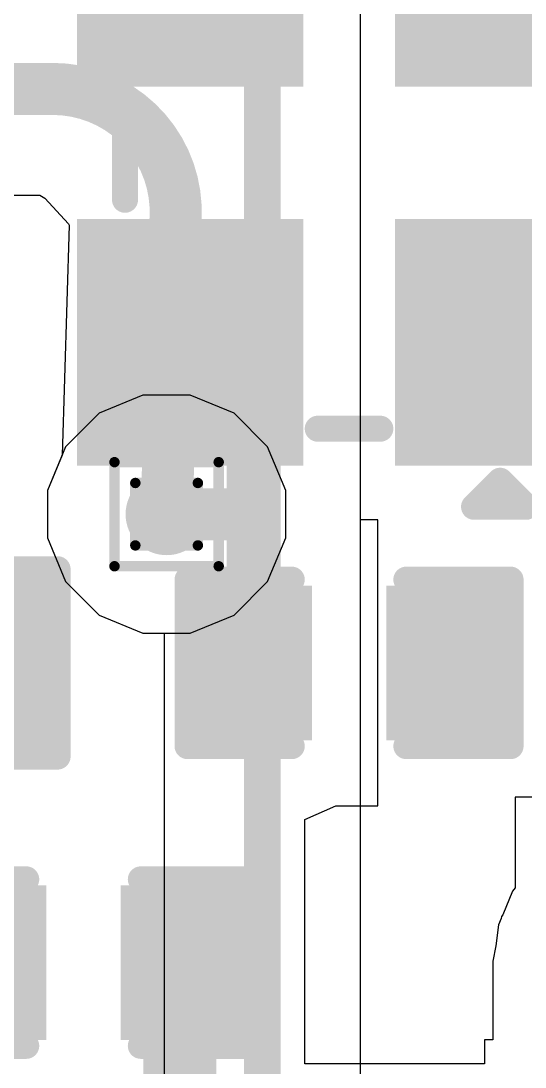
# Model space of a CAD drawing. Header units: inches. Extents: x -12 to 5357, y -8 to 5291.
# Drawn here: x 34.71 to 37.17, y 32.74 to 37.85 of the extents above; entities that cross this region are included whole.
import ezdxf

# ---------------------------------------------------------------- set-up
doc = ezdxf.new("R2010")
doc.units = ezdxf.units.IN
for name, color, linetype in [('Bottom Layer', 5, 'Continuous'), ('Drill Drawing', 1, 'Continuous'), ('Ground', 16, 'Continuous'), ('Power', 76, 'Continuous'), ('Top Layer', 1, 'Continuous'), ('Top Overlay', 2, 'Continuous'), ('Top Paste', 8, 'Continuous'), ('Top Solder', 216, 'Continuous'), ('Via Holes', 16, 'Continuous')]:
    doc.layers.add(name, color=color, linetype=linetype)

# ---------------------------------------------------------------- blocks, each defined once
blk = doc.blocks.new('SMD2520_4P_2')
at = {"layer": 'Top Layer'}
for points in [[(-1.425, 1.225), (-0.425, 1.225), (-0.425, 0.325), (-1.425, 0.325)], [(0.425, 1.225), (1.425, 1.225), (1.425, 0.325), (0.425, 0.325)], [(-1.425, -0.325), (-0.425, -0.325), (-0.425, -1.225), (-1.425, -1.225)], [(0.425, -0.325), (1.425, -0.325), (1.425, -1.225), (0.425, -1.225)]]:
    blk.add_hatch(color=1, dxfattribs=at).paths.add_polyline_path(points)
at = {"layer": 'Top Paste'}
for points in [[(-1.425, 1.225), (-0.425, 1.225), (-0.425, 0.325), (-1.425, 0.325)], [(0.425, 1.225), (1.425, 1.225), (1.425, 0.325), (0.425, 0.325)], [(-1.425, -0.325), (-0.425, -0.325), (-0.425, -1.225), (-1.425, -1.225)], [(0.425, -0.325), (1.425, -0.325), (1.425, -1.225), (0.425, -1.225)]]:
    blk.add_hatch(color=8, dxfattribs=at).paths.add_polyline_path(points)
at = {"layer": 'Top Solder'}
for points in [[(-1.5266, 1.3266), (-0.3234, 1.3266), (-0.3234, 0.2234), (-1.5266, 0.2234)], [(0.3234, 1.3266), (1.5266, 1.3266), (1.5266, 0.2234), (0.3234, 0.2234)], [(-1.5266, -0.2234), (-0.3234, -0.2234), (-0.3234, -1.3266), (-1.5266, -1.3266)], [(0.3234, -0.2234), (1.5266, -0.2234), (1.5266, -1.3266), (0.3234, -1.3266)]]:
    blk.add_hatch(color=216, dxfattribs=at).paths.add_polyline_path(points)
at = {"layer": 'Top Overlay'}
for points in [[(-0.2286, 1.0922, 0.127, 0.127, 0), (0.2032, 1.0922, 0.127, 0.127, 0)], [(-1.3462, 0.1524, 0.127, 0.127, 0), (-1.3462, -0.1524, 0.127, 0.127, 0)], [(1.3462, 0.1524, 0.127, 0.127, 0), (1.3462, -0.1524, 0.127, 0.127, 0)], [(-1.7272, -0.6096, 0.127, 0.127, 0), (-1.6002, -0.7366, 0.127, 0.127, 0)], [(-1.7272, -0.6096, 0.127, 0.127, 0), (-1.7272, -0.8636, 0.127, 0.127, 0)], [(-1.6002, -0.7366, 0.127, 0.127, 0), (-1.7272, -0.8636, 0.127, 0.127, 0)], [(-0.2286, -1.0922, 0.127, 0.127, 0), (0.2032, -1.0922, 0.127, 0.127, 0)]]:
    blk.add_lwpolyline(points, format="xyseb", dxfattribs=at)
for points in [[(-0.2604, 1.0922, 0.0635, 0.0635, 1), (-0.1968, 1.0922, 0.0635, 0.0635, 1)], [(0.1714, 1.0922, 0.0635, 0.0635, 1), (0.2349, 1.0922, 0.0635, 0.0635, 1)], [(-1.378, 0.1524, 0.0635, 0.0635, 1), (-1.3144, 0.1524, 0.0635, 0.0635, 1)], [(1.3144, 0.1524, 0.0635, 0.0635, 1), (1.378, 0.1524, 0.0635, 0.0635, 1)], [(-1.378, -0.1524, 0.0635, 0.0635, 1), (-1.3144, -0.1524, 0.0635, 0.0635, 1)], [(1.3144, -0.1524, 0.0635, 0.0635, 1), (1.378, -0.1524, 0.0635, 0.0635, 1)], [(-1.759, -0.6096, 0.0635, 0.0635, 1), (-1.6954, -0.6096, 0.0635, 0.0635, 1)], [(-1.759, -0.6096, 0.0635, 0.0635, 1), (-1.6954, -0.6096, 0.0635, 0.0635, 1)], [(-1.632, -0.7366, 0.0635, 0.0635, 1), (-1.5684, -0.7366, 0.0635, 0.0635, 1)], [(-1.632, -0.7366, 0.0635, 0.0635, 1), (-1.5684, -0.7366, 0.0635, 0.0635, 1)], [(-1.759, -0.8636, 0.0635, 0.0635, 1), (-1.6954, -0.8636, 0.0635, 0.0635, 1)], [(-1.759, -0.8636, 0.0635, 0.0635, 1), (-1.6954, -0.8636, 0.0635, 0.0635, 1)], [(-0.2604, -1.0922, 0.0635, 0.0635, 1), (-0.1968, -1.0922, 0.0635, 0.0635, 1)], [(0.1714, -1.0922, 0.0635, 0.0635, 1), (0.2349, -1.0922, 0.0635, 0.0635, 1)]]:
    blk.add_lwpolyline(points, format="xyseb", close=True, dxfattribs=at)
blk = doc.blocks.new('IND_0402_66')
at = {"layer": 'Top Layer'}
for points in [[(-0.55, 0.3), (-0.15, 0.3), (-0.15, -0.3), (-0.55, -0.3)], [(0.15, 0.3), (0.55, 0.3), (0.55, -0.3), (0.15, -0.3)]]:
    blk.add_hatch(color=1, dxfattribs=at).paths.add_polyline_path(points)
at = {"layer": 'Top Paste'}
for points in [[(-0.55, 0.3), (-0.15, 0.3), (-0.15, -0.3), (-0.55, -0.3)], [(0.15, 0.3), (0.55, 0.3), (0.55, -0.3), (0.15, -0.3)]]:
    blk.add_hatch(color=8, dxfattribs=at).paths.add_polyline_path(points)
at = {"layer": 'Top Solder'}
for points in [[(-0.6516, 0.4016), (-0.0484, 0.4016), (-0.0484, -0.4016), (-0.6516, -0.4016)], [(0.0484, 0.4016), (0.6516, 0.4016), (0.6516, -0.4016), (0.0484, -0.4016)]]:
    blk.add_hatch(color=216, dxfattribs=at).paths.add_polyline_path(points)
at = {"layer": 'Top Overlay'}
for points in [[(-0.7112, 0.4572, 0.127, 0.127, 0), (-0.7112, -0.4572, 0.127, 0.127, 0)], [(-0.3048, 0.4572, 0.127, 0.127, 0), (-0.7112, 0.4572, 0.127, 0.127, 0)], [(0.7112, 0.4572, 0.127, 0.127, 0), (-0.3048, 0.4572, 0.127, 0.127, 0)], [(0.7112, 0.4572, 0.127, 0.127, 0), (0.7112, -0.4572, 0.127, 0.127, 0)], [(-0.3048, -0.4572, 0.127, 0.127, 0), (-0.7112, -0.4572, 0.127, 0.127, 0)], [(0.7112, -0.4572, 0.127, 0.127, 0), (-0.3048, -0.4572, 0.127, 0.127, 0)]]:
    blk.add_lwpolyline(points, format="xyseb", dxfattribs=at)
for points in [[(-0.7429, 0.4572, 0.0635, 0.0635, 1), (-0.6794, 0.4572, 0.0635, 0.0635, 1)], [(-0.7429, 0.4572, 0.0635, 0.0635, 1), (-0.6794, 0.4572, 0.0635, 0.0635, 1)], [(-0.3366, 0.4572, 0.0635, 0.0635, 1), (-0.2731, 0.4572, 0.0635, 0.0635, 1)], [(-0.3366, 0.4572, 0.0635, 0.0635, 1), (-0.2731, 0.4572, 0.0635, 0.0635, 1)], [(0.6794, 0.4572, 0.0635, 0.0635, 1), (0.7429, 0.4572, 0.0635, 0.0635, 1)], [(0.6794, 0.4572, 0.0635, 0.0635, 1), (0.7429, 0.4572, 0.0635, 0.0635, 1)], [(-0.7429, -0.4572, 0.0635, 0.0635, 1), (-0.6794, -0.4572, 0.0635, 0.0635, 1)], [(-0.7429, -0.4572, 0.0635, 0.0635, 1), (-0.6794, -0.4572, 0.0635, 0.0635, 1)], [(-0.3366, -0.4572, 0.0635, 0.0635, 1), (-0.2731, -0.4572, 0.0635, 0.0635, 1)], [(-0.3366, -0.4572, 0.0635, 0.0635, 1), (-0.2731, -0.4572, 0.0635, 0.0635, 1)], [(0.6794, -0.4572, 0.0635, 0.0635, 1), (0.7429, -0.4572, 0.0635, 0.0635, 1)], [(0.6794, -0.4572, 0.0635, 0.0635, 1), (0.7429, -0.4572, 0.0635, 0.0635, 1)]]:
    blk.add_lwpolyline(points, format="xyseb", close=True, dxfattribs=at)
blk = doc.blocks.new('C___0402_95')
at = {"layer": 'Top Layer'}
for points in [[(-0.6985, -0.3175), (-0.6985, 0.3175), (-0.2413, 0.3175), (-0.2413, -0.3175)], [(0.2413, -0.3175), (0.2413, 0.3175), (0.6985, 0.3175), (0.6985, -0.3175)]]:
    blk.add_hatch(color=1, dxfattribs=at).paths.add_polyline_path(points)
at = {"layer": 'Top Paste'}
for points in [[(-0.6985, -0.3175), (-0.6985, 0.3175), (-0.2413, 0.3175), (-0.2413, -0.3175)], [(0.2413, -0.3175), (0.2413, 0.3175), (0.6985, 0.3175), (0.6985, -0.3175)]]:
    blk.add_hatch(color=8, dxfattribs=at).paths.add_polyline_path(points)
at = {"layer": 'Top Solder'}
for points in [[(-0.7585, -0.3775), (-0.7585, 0.3775), (-0.1813, 0.3775), (-0.1813, -0.3775)], [(0.1813, -0.3775), (0.1813, 0.3775), (0.7585, 0.3775), (0.7585, -0.3775)]]:
    blk.add_hatch(color=216, dxfattribs=at).paths.add_polyline_path(points)
at = {"layer": 'Top Overlay'}
for points in [[(-0.7874, 0.4064, 0.127, 0.127, 0), (-0.7874, -0.4064, 0.127, 0.127, 0)], [(-0.2794, 0.4064, 0.127, 0.127, 0), (-0.7874, 0.4064, 0.127, 0.127, 0)], [(0.7874, 0.4064, 0.127, 0.127, 0), (0.2794, 0.4064, 0.127, 0.127, 0)], [(0.7874, 0.4064, 0.127, 0.127, 0), (0.7874, -0.4064, 0.127, 0.127, 0)], [(-0.2794, -0.4064, 0.127, 0.127, 0), (-0.7874, -0.4064, 0.127, 0.127, 0)], [(0.7874, -0.4064, 0.127, 0.127, 0), (0.2794, -0.4064, 0.127, 0.127, 0)]]:
    blk.add_lwpolyline(points, format="xyseb", dxfattribs=at)
for points in [[(-0.8191, 0.4064, 0.0635, 0.0635, 1), (-0.7556, 0.4064, 0.0635, 0.0635, 1)], [(-0.8191, 0.4064, 0.0635, 0.0635, 1), (-0.7556, 0.4064, 0.0635, 0.0635, 1)], [(-0.3111, 0.4064, 0.0635, 0.0635, 1), (-0.2477, 0.4064, 0.0635, 0.0635, 1)], [(0.2477, 0.4064, 0.0635, 0.0635, 1), (0.3111, 0.4064, 0.0635, 0.0635, 1)], [(0.7556, 0.4064, 0.0635, 0.0635, 1), (0.8191, 0.4064, 0.0635, 0.0635, 1)], [(0.7556, 0.4064, 0.0635, 0.0635, 1), (0.8191, 0.4064, 0.0635, 0.0635, 1)], [(-0.8191, -0.4064, 0.0635, 0.0635, 1), (-0.7556, -0.4064, 0.0635, 0.0635, 1)], [(-0.8191, -0.4064, 0.0635, 0.0635, 1), (-0.7556, -0.4064, 0.0635, 0.0635, 1)], [(-0.3111, -0.4064, 0.0635, 0.0635, 1), (-0.2477, -0.4064, 0.0635, 0.0635, 1)], [(0.2477, -0.4064, 0.0635, 0.0635, 1), (0.3111, -0.4064, 0.0635, 0.0635, 1)], [(0.7556, -0.4064, 0.0635, 0.0635, 1), (0.8191, -0.4064, 0.0635, 0.0635, 1)], [(0.7556, -0.4064, 0.0635, 0.0635, 1), (0.8191, -0.4064, 0.0635, 0.0635, 1)]]:
    blk.add_lwpolyline(points, format="xyseb", close=True, dxfattribs=at)
blk = doc.blocks.new('C___0402_97')
at = {"layer": 'Top Layer'}
for points in [[(-0.6985, -0.3175), (-0.6985, 0.3175), (-0.2413, 0.3175), (-0.2413, -0.3175)], [(0.2413, -0.3175), (0.2413, 0.3175), (0.6985, 0.3175), (0.6985, -0.3175)]]:
    blk.add_hatch(color=1, dxfattribs=at).paths.add_polyline_path(points)
at = {"layer": 'Top Paste'}
for points in [[(-0.6985, -0.3175), (-0.6985, 0.3175), (-0.2413, 0.3175), (-0.2413, -0.3175)], [(0.2413, -0.3175), (0.2413, 0.3175), (0.6985, 0.3175), (0.6985, -0.3175)]]:
    blk.add_hatch(color=8, dxfattribs=at).paths.add_polyline_path(points)
at = {"layer": 'Top Solder'}
for points in [[(-0.7585, -0.3775), (-0.7585, 0.3775), (-0.1813, 0.3775), (-0.1813, -0.3775)], [(0.1813, -0.3775), (0.1813, 0.3775), (0.7585, 0.3775), (0.7585, -0.3775)]]:
    blk.add_hatch(color=216, dxfattribs=at).paths.add_polyline_path(points)
at = {"layer": 'Top Overlay'}
for points in [[(-0.7874, -0.4064, 0.127, 0.127, 0), (-0.7874, 0.4064, 0.127, 0.127, 0)], [(-0.7874, 0.4064, 0.127, 0.127, 0), (-0.2794, 0.4064, 0.127, 0.127, 0)], [(0.2794, 0.4064, 0.127, 0.127, 0), (0.7874, 0.4064, 0.127, 0.127, 0)], [(0.7874, -0.4064, 0.127, 0.127, 0), (0.7874, 0.4064, 0.127, 0.127, 0)], [(-0.7874, -0.4064, 0.127, 0.127, 0), (-0.2794, -0.4064, 0.127, 0.127, 0)], [(0.2794, -0.4064, 0.127, 0.127, 0), (0.7874, -0.4064, 0.127, 0.127, 0)]]:
    blk.add_lwpolyline(points, format="xyseb", dxfattribs=at)
for points in [[(-0.8191, 0.4064, 0.0635, 0.0635, 1), (-0.7556, 0.4064, 0.0635, 0.0635, 1)], [(-0.8191, 0.4064, 0.0635, 0.0635, 1), (-0.7556, 0.4064, 0.0635, 0.0635, 1)], [(-0.3111, 0.4064, 0.0635, 0.0635, 1), (-0.2477, 0.4064, 0.0635, 0.0635, 1)], [(0.2477, 0.4064, 0.0635, 0.0635, 1), (0.3111, 0.4064, 0.0635, 0.0635, 1)], [(0.7556, 0.4064, 0.0635, 0.0635, 1), (0.8191, 0.4064, 0.0635, 0.0635, 1)], [(0.7556, 0.4064, 0.0635, 0.0635, 1), (0.8191, 0.4064, 0.0635, 0.0635, 1)], [(-0.8191, -0.4064, 0.0635, 0.0635, 1), (-0.7556, -0.4064, 0.0635, 0.0635, 1)], [(-0.8191, -0.4064, 0.0635, 0.0635, 1), (-0.7556, -0.4064, 0.0635, 0.0635, 1)], [(-0.3111, -0.4064, 0.0635, 0.0635, 1), (-0.2477, -0.4064, 0.0635, 0.0635, 1)], [(0.2477, -0.4064, 0.0635, 0.0635, 1), (0.3111, -0.4064, 0.0635, 0.0635, 1)], [(0.7556, -0.4064, 0.0635, 0.0635, 1), (0.8191, -0.4064, 0.0635, 0.0635, 1)], [(0.7556, -0.4064, 0.0635, 0.0635, 1), (0.8191, -0.4064, 0.0635, 0.0635, 1)]]:
    blk.add_lwpolyline(points, format="xyseb", close=True, dxfattribs=at)

msp = doc.modelspace()

# ---------------------------------------------------------------- hatches: boundary and pattern name
at = {"layer": 'Bottom Layer'}
h = msp.add_hatch(color=5, dxfattribs=at)
edge = h.paths.add_edge_path()
edge.add_arc((35.4189, 35.44), 0.2, 0, 360)
at = {"layer": 'Ground'}
h = msp.add_hatch(color=16, dxfattribs=at)
edge = h.paths.add_edge_path()
edge.add_arc((35.4189, 35.44), 0.2, 0, 360)
at = {"layer": 'Power'}
h = msp.add_hatch(color=76, dxfattribs=at)
edge = h.paths.add_edge_path()
edge.add_arc((35.4189, 35.44), 0.2, 0, 360)
at = {"layer": 'Top Layer'}
h = msp.add_hatch(color=1, dxfattribs=at)
edge = h.paths.add_edge_path()
edge.add_arc((35.4189, 35.44), 0.2, 0, 360)
at = {"layer": 'Via Holes'}
h = msp.add_hatch(color=7, dxfattribs=at)
edge = h.paths.add_edge_path()
edge.add_arc((35.4189, 35.44), 0.1, 0, 360)

# ---------------------------------------------------------------- linework, layer by layer
at = {"layer": 'Bottom Layer'}
for p, q in [((36.3647, 28.7263), (36.3647, 47.5788)), ((34.418, 36.9978), (34.8008, 36.9978)), ((34.8008, 36.9978), (34.8257, 36.983)), ((34.8257, 36.983), (34.94, 36.857)), ((34.9433, 36.8509), (34.9094, 35.7282)), ((34.94, 36.857), (34.9433, 36.8509)), ((34.9094, 35.7282), (34.8379, 35.5555)), ((34.8379, 35.5555), (34.8379, 35.3244)), ((34.8379, 35.3244), (34.9263, 35.1108)), ((34.9263, 35.1108), (35.0898, 34.9474)), ((35.0898, 34.9474), (35.3033, 34.859)), ((35.3033, 34.859), (35.4065, 34.859)), ((35.4065, 34.859), (35.4065, 28.8679))]:
    msp.add_line(p, q, dxfattribs=at)
for points in [[(35.8856, 28.7263, 0.1778, 0.1778, 0), (35.8856, 47.9214, 0.1778, 0.1778, 0)], [(28.2194, 37.5158, 0.254, 0.254, 0), (34.8633, 37.5158, 0.254, 0.254, 0)], [(34.8633, 37.5158, 0.254, 0.254, -0.427982), (35.4628, 36.8876, 0.254, 0.254, 0)], [(35.4189, 35.44, 0.254, 0.254, 0), (35.4623, 36.8759, 0.254, 0.254, 0)], [(35.4623, 36.8759, 0.254, 0.254, 0), (35.4628, 36.8876, 0.254, 0.254, 0)]]:
    msp.add_lwpolyline(points, format="xyseb", dxfattribs=at)
for points in [[(34.7998, 37.5158, 0.127, 0.127, 1), (34.9268, 37.5158, 0.127, 0.127, 1)], [(34.7998, 37.5158, 0.127, 0.127, 1), (34.9268, 37.5158, 0.127, 0.127, 1)], [(35.3988, 36.8759, 0.127, 0.127, 1), (35.5258, 36.8759, 0.127, 0.127, 1)], [(35.3988, 36.8759, 0.127, 0.127, 1), (35.5258, 36.8759, 0.127, 0.127, 1)], [(35.3993, 36.8876, 0.127, 0.127, 1), (35.5263, 36.8876, 0.127, 0.127, 1)], [(35.3993, 36.8876, 0.127, 0.127, 1), (35.5263, 36.8876, 0.127, 0.127, 1)], [(35.3554, 35.44, 0.127, 0.127, 1), (35.4824, 35.44, 0.127, 0.127, 1)]]:
    msp.add_lwpolyline(points, format="xyseb", close=True, dxfattribs=at)
at = {"layer": 'Drill Drawing'}
for points in [[(35.1649, 35.694, 0.0508, 0.0508, 0), (35.6729, 35.694, 0.0508, 0.0508, 0)], [(35.1649, 35.186, 0.0508, 0.0508, 0), (35.1649, 35.694, 0.0508, 0.0508, 0)], [(35.6729, 35.186, 0.0508, 0.0508, 0), (35.6729, 35.694, 0.0508, 0.0508, 0)], [(35.2665, 35.5924, 0.0508, 0.0508, 0), (35.5713, 35.5924, 0.0508, 0.0508, 0)], [(35.2665, 35.2876, 0.0508, 0.0508, 0), (35.2665, 35.5924, 0.0508, 0.0508, 0)], [(35.5713, 35.2876, 0.0508, 0.0508, 0), (35.5713, 35.5924, 0.0508, 0.0508, 0)], [(35.2665, 35.2876, 0.0508, 0.0508, 0), (35.5713, 35.2876, 0.0508, 0.0508, 0)], [(35.1649, 35.186, 0.0508, 0.0508, 0), (35.6729, 35.186, 0.0508, 0.0508, 0)]]:
    msp.add_lwpolyline(points, format="xyseb", dxfattribs=at)
for points in [[(35.1522, 35.694, 0.0254, 0.0254, 1), (35.1776, 35.694, 0.0254, 0.0254, 1)], [(35.1522, 35.694, 0.0254, 0.0254, 1), (35.1776, 35.694, 0.0254, 0.0254, 1)], [(35.6602, 35.694, 0.0254, 0.0254, 1), (35.6856, 35.694, 0.0254, 0.0254, 1)], [(35.6602, 35.694, 0.0254, 0.0254, 1), (35.6856, 35.694, 0.0254, 0.0254, 1)], [(35.2538, 35.5924, 0.0254, 0.0254, 1), (35.2792, 35.5924, 0.0254, 0.0254, 1)], [(35.2538, 35.5924, 0.0254, 0.0254, 1), (35.2792, 35.5924, 0.0254, 0.0254, 1)], [(35.5586, 35.5924, 0.0254, 0.0254, 1), (35.584, 35.5924, 0.0254, 0.0254, 1)], [(35.5586, 35.5924, 0.0254, 0.0254, 1), (35.584, 35.5924, 0.0254, 0.0254, 1)], [(35.2538, 35.2876, 0.0254, 0.0254, 1), (35.2792, 35.2876, 0.0254, 0.0254, 1)], [(35.2538, 35.2876, 0.0254, 0.0254, 1), (35.2792, 35.2876, 0.0254, 0.0254, 1)], [(35.5586, 35.2876, 0.0254, 0.0254, 1), (35.584, 35.2876, 0.0254, 0.0254, 1)], [(35.5586, 35.2876, 0.0254, 0.0254, 1), (35.584, 35.2876, 0.0254, 0.0254, 1)], [(35.1522, 35.186, 0.0254, 0.0254, 1), (35.1776, 35.186, 0.0254, 0.0254, 1)], [(35.1522, 35.186, 0.0254, 0.0254, 1), (35.1776, 35.186, 0.0254, 0.0254, 1)], [(35.6602, 35.186, 0.0254, 0.0254, 1), (35.6856, 35.186, 0.0254, 0.0254, 1)], [(35.6602, 35.186, 0.0254, 0.0254, 1), (35.6856, 35.186, 0.0254, 0.0254, 1)]]:
    msp.add_lwpolyline(points, format="xyseb", close=True, dxfattribs=at)
at = {"layer": 'Ground'}
for p, q in [((35.3033, 36.021), (35.0898, 35.9325)), ((35.5344, 36.021), (35.3033, 36.021)), ((35.748, 35.9325), (35.5344, 36.021)), ((35.0898, 35.9325), (34.9263, 35.7691)), ((35.9114, 35.7691), (35.748, 35.9325)), ((34.9263, 35.7691), (34.8379, 35.5555)), ((35.9999, 35.5555), (35.9114, 35.7691)), ((34.8379, 35.5555), (34.8379, 35.3244)), ((35.9999, 35.3244), (35.9999, 35.5555)), ((34.8379, 35.3244), (34.9263, 35.1108)), ((35.9114, 35.1108), (35.9999, 35.3244)), ((34.9263, 35.1108), (35.0898, 34.9474)), ((35.748, 34.9474), (35.9114, 35.1108)), ((35.0898, 34.9474), (35.3033, 34.859)), ((35.5344, 34.859), (35.748, 34.9474)), ((35.3033, 34.859), (35.5344, 34.859))]:
    msp.add_line(p, q, dxfattribs=at)
at = {"layer": 'Top Layer'}
for p, q in [((36.3644, 37.2475), (36.3644, 39.0095)), ((36.3644, 37.1595), (36.3644, 37.2475)), ((36.3644, 37.2475), (36.3644, 37.2475)), ((36.3644, 35.4128), (36.3644, 37.1595)), ((36.3644, 37.1595), (36.3644, 37.1595)), ((36.4481, 35.4128), (36.3644, 35.4128)), ((36.4481, 34.0158), (36.4481, 35.4128)), ((38.9796, 34.0594), (37.1176, 34.0594)), ((37.1176, 34.0594), (37.1176, 33.616)), ((36.0934, 33.9499), (36.2439, 34.0158)), ((36.2439, 34.0158), (36.4481, 34.0158)), ((36.0934, 32.7569), (36.0934, 33.9499)), ((37.1057, 33.6005), (37.0574, 33.4838)), ((37.1176, 33.616), (37.1057, 33.6005)), ((37.0505, 33.4672), (37.0373, 33.4354)), ((37.0523, 33.4762), (37.0505, 33.4672)), ((37.0574, 33.4838), (37.0523, 33.4762)), ((37.0373, 33.4354), (37.024, 33.3338)), ((37.024, 33.3338), (37.0089, 33.2582)), ((37.0089, 33.2582), (37.0089, 32.8744)), ((37.0089, 32.8744), (36.9688, 32.8744)), ((36.9688, 32.8744), (36.9688, 32.7569)), ((36.9688, 32.7569), (36.0934, 32.7569))]:
    msp.add_line(p, q, dxfattribs=at)
for points in [[(35.5334, 36.2785, 0.254, 0.254, -0.414214), (35.8385, 35.9734, 0.254, 0.254, 0)], [(35.8385, 35.44, 0.254, 0.254, 0), (35.8385, 35.9734, 0.254, 0.254, 0)], [(35.4189, 35.44, 0.254, 0.254, 0), (35.8385, 35.44, 0.254, 0.254, 0)], [(35.8385, 34.7143, 0.254, 0.254, 0), (35.8385, 35.44, 0.254, 0.254, 0)], [(35.4838, 32.1759, 0.3551, 0.3551, 0), (35.4838, 33.2514, 0.3551, 0.3551, 0)]]:
    msp.add_lwpolyline(points, format="xyseb", dxfattribs=at)
for points in [[(35.4699, 36.2785, 0.127, 0.127, 1), (35.5969, 36.2785, 0.127, 0.127, 1)], [(35.775, 35.9734, 0.127, 0.127, 1), (35.902, 35.9734, 0.127, 0.127, 1)], [(35.775, 35.9734, 0.127, 0.127, 1), (35.902, 35.9734, 0.127, 0.127, 1)], [(35.3554, 35.44, 0.127, 0.127, 1), (35.4824, 35.44, 0.127, 0.127, 1)], [(35.775, 35.44, 0.127, 0.127, 1), (35.902, 35.44, 0.127, 0.127, 1)], [(35.775, 35.44, 0.127, 0.127, 1), (35.902, 35.44, 0.127, 0.127, 1)], [(35.775, 35.44, 0.127, 0.127, 1), (35.902, 35.44, 0.127, 0.127, 1)], [(35.775, 34.7143, 0.127, 0.127, 1), (35.902, 34.7143, 0.127, 0.127, 1)], [(35.395, 33.2514, 0.1776, 0.1776, 1), (35.5726, 33.2514, 0.1776, 0.1776, 1)]]:
    msp.add_lwpolyline(points, format="xyseb", close=True, dxfattribs=at)

# ---------------------------------------------------------------- block references
for name, p, rotation in [('SMD2520_4P_2', (36.3084, 37.2035), 90), ('IND_0402_66', (34.1763, 34.7143), 180), ('C___0402_95', (36.3084, 34.7143), 180)]:
    msp.add_blockref(name, p, dxfattribs=dict(rotation=rotation))
msp.add_blockref('C___0402_97', (35.0139, 33.2514))

doc.saveas('drawing.dxf')
